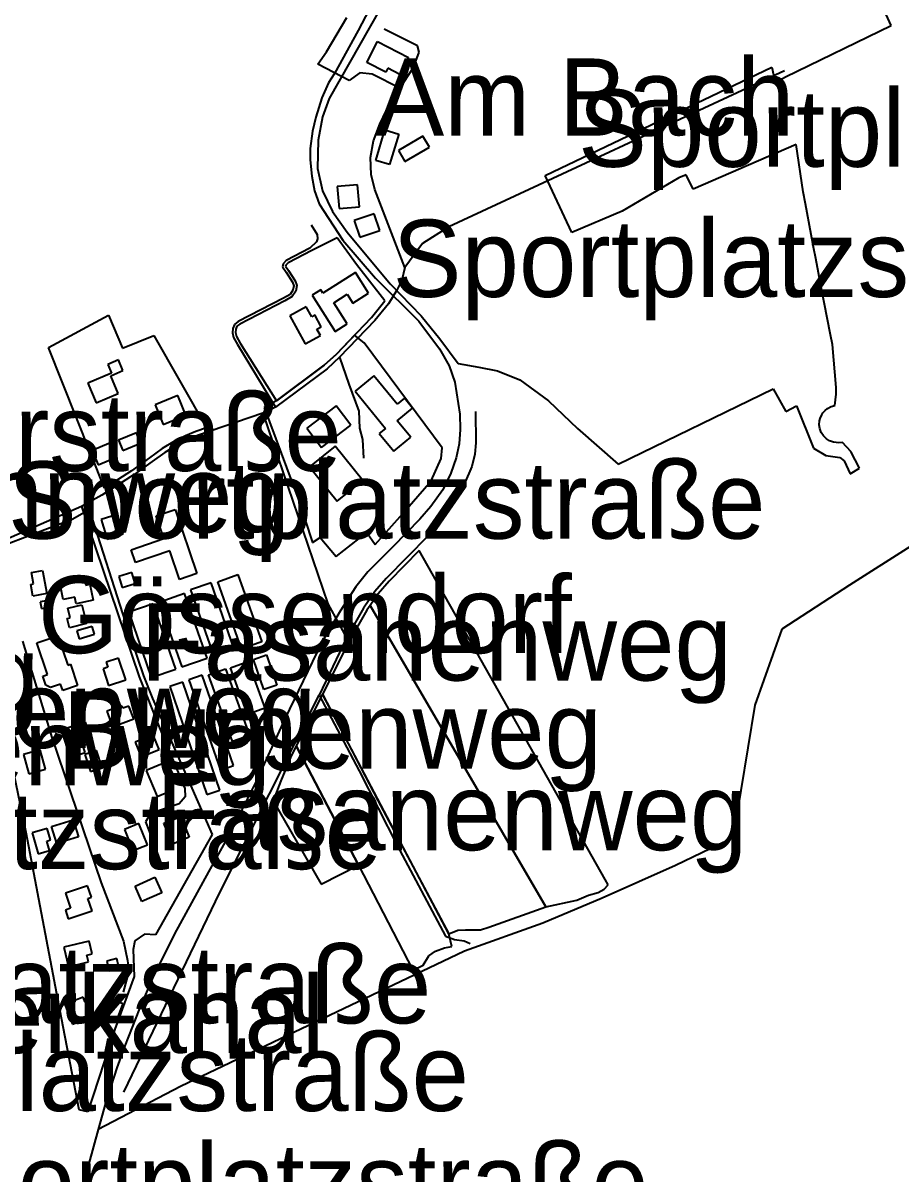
# Model space of a CAD drawing. Extents: x -3657 to 4700, y -7332 to 8131.
# Drawn here: x 2836 to 3330, y 590 to 1237 of the extents above; entities that cross this region are included whole.
import ezdxf

# ---------------------------------------------------------------- set-up
doc = ezdxf.new("R2010")
doc.units = 0
for name, color, linetype in [('OSM_BUILDING_DETACHED', 9, 'CONTINUOUS'), ('OSM_BUILDING_GREENHOUSE', 9, 'CONTINUOUS'), ('OSM_BUILDING_YES', 9, 'CONTINUOUS'), ('OSM_HIGHWAY_RESIDENTIAL', 8, 'CONTINUOUS'), ('OSM_HIGHWAY_SERVICE', 8, 'CONTINUOUS'), ('OSM_HIGHWAY_TRACK', 8, 'CONTINUOUS'), ('OSM_LABELS', 8, 'CONTINUOUS'), ('OSM_LANDUSE_FARMLAND', 3, 'CONTINUOUS'), ('OSM_LANDUSE_RESIDENTIAL', 3, 'CONTINUOUS'), ('OSM_LEISURE_SWIMMING_POOL', 3, 'CONTINUOUS'), ('OSM_WATERWAY_STREAM', 4, 'CONTINUOUS')]:
    doc.layers.add(name, color=color, linetype=linetype)

msp = doc.modelspace()

# ---------------------------------------------------------------- linework, layer by layer
at = {"layer": 'OSM_BUILDING_DETACHED'}
for p, q in [((2889.614023, 880.435202), (2882.666657, 878.155706)), ((2893.626203, 868.259358), (2889.614023, 880.435202)), ((2883.584377, 875.364714), (2880.929815, 874.497393)), ((2880.929815, 874.497393), (2884.024275, 865.101422)), ((2882.666657, 878.155706), (2883.584377, 875.364714)), ((2884.024275, 865.101422), (2893.626203, 868.259358)), ((2891.411541, 853.659464), (2882.954866, 850.534886)), ((2882.954866, 850.534886), (2886.170678, 841.828324)), ((2891.950037, 852.20281), (2891.411541, 853.659464)), ((2895.43889, 853.492672), (2891.950037, 852.20281)), ((2898.123789, 846.242762), (2895.43889, 853.492672)), ((2886.170678, 841.828324), (2898.123789, 846.242762)), ((2908.984738, 837.347168), (2898.897404, 833.166239)), ((2912.397745, 829.096505), (2908.984738, 837.347168)), ((2898.897404, 833.166239), (2902.310412, 824.915575)), ((2902.310412, 824.915575), (2912.397745, 829.096505)), ((2914.15734, 821.012633), (2905.169754, 817.287603)), ((2905.169754, 817.287603), (2911.260076, 802.620993)), ((2920.240078, 806.357142), (2914.15734, 821.012633)), ((2911.260076, 802.620993), (2920.240078, 806.357142)), ((2915.158489, 787.5652), (2924.548052, 791.401424)), ((2924.548052, 791.401424), (2929.326263, 779.703718)), ((2901.081729, 787.398407), (2892.936017, 784.140396)), ((2892.936017, 784.140396), (2897.691475, 772.275897)), ((2905.837186, 775.545028), (2901.081729, 787.398407)), ((2919.944284, 775.867493), (2915.158489, 787.5652)), ((2929.326263, 779.703718), (2919.944284, 775.867493)), ((2897.691475, 772.275897), (2905.837186, 775.545028)), ((2898.88982, 752.27193), (2910.0769, 757.253463)), ((2910.0769, 757.253463), (2913.967729, 748.513541)), ((2902.780648, 743.520889), (2898.88982, 752.27193)), ((2913.967729, 748.513541), (2902.780648, 743.520889))]:
    msp.add_line(p, q, dxfattribs=at)
at = {"layer": 'OSM_BUILDING_GREENHOUSE'}
for p, q in [((2941.719273, 922.844947), (2930.152969, 918.83081)), ((2930.152969, 918.83081), (2943.114814, 881.502674)), ((2954.681117, 885.51681), (2941.719273, 922.844947)), ((2926.633779, 916.673629), (2912.481174, 911.714335)), ((2939.360505, 880.401844), (2926.633779, 916.673629)), ((2909.128842, 910.969329), (2895.347876, 906.232425)), ((2895.347876, 906.232425), (2907.998758, 869.471382)), ((2921.779724, 874.208286), (2909.128842, 910.969329)), ((2912.481174, 911.714335), (2925.200316, 875.44255)), ((2925.200316, 875.44255), (2939.360505, 880.401844)), ((2943.114814, 881.502674), (2954.681117, 885.51681)), ((2907.998758, 869.471382), (2921.779724, 874.208286)), ((2936.584593, 870.805722), (2929.106314, 868.192641)), ((2929.106314, 868.192641), (2946.846369, 817.398798)), ((2954.332232, 820.011879), (2936.584593, 870.805722)), ((2925.678137, 866.980616), (2918.434977, 864.48985)), ((2918.434977, 864.48985), (2939.337752, 803.788539)), ((2946.573328, 806.279306), (2925.678137, 866.980616)), ((2946.846369, 817.398798), (2954.332232, 820.011879)), ((2939.337752, 803.788539), (2946.573328, 806.279306))]:
    msp.add_line(p, q, dxfattribs=at)
at = {"layer": 'OSM_BUILDING_YES'}
for p, q in [((3029.137775, 1215.343202), (3035.190175, 1227.129864)), ((3035.190175, 1227.129864), (3052.695112, 1218.123075)), ((3052.695112, 1218.123075), (3047.79555, 1208.58255)), ((3039.892541, 1209.816814), (3029.137775, 1215.343202)), ((3041.037795, 1212.062951), (3039.892541, 1209.816814)), ((3047.79555, 1208.58255), (3041.037795, 1212.062951)), ((3034.280039, 1160.190518), (3039.391966, 1177.347895)), ((3039.391966, 1177.347895), (3047.135701, 1175.035041)), ((3047.135701, 1175.035041), (3042.023775, 1157.877664)), ((3060.795316, 1173.889733), (3046.94609, 1165.805862)), ((3064.40552, 1167.696176), (3060.795316, 1173.889733)), ((3046.94609, 1165.805862), (3050.563878, 1159.623424)), ((3050.563878, 1159.623424), (3064.40552, 1167.696176)), ((3042.023775, 1157.877664), (3034.280039, 1160.190518)), ((3024.025848, 1146.480184), (3012.580896, 1145.546146)), ((3012.580896, 1145.546146), (3013.589629, 1133.214629)), ((3025.034581, 1134.148666), (3024.025848, 1146.480184)), ((3013.589629, 1133.214629), (3025.034581, 1134.148666)), ((3033.354735, 1130.279083), (3022.084226, 1126.465097)), ((3022.084226, 1126.465097), (3025.284868, 1117.002409)), ((3036.555378, 1120.816395), (3033.354735, 1130.279083)), ((3025.284868, 1117.002409), (3036.555378, 1120.816395)), ((3022.87301, 1097.131875), (3004.56412, 1085.556483)), ((3030.222353, 1085.523125), (3022.87301, 1097.131875)), ((3003.327853, 1087.502395), (2998.534473, 1084.466773)), ((3004.56412, 1085.556483), (3003.327853, 1087.502395)), ((2998.534473, 1084.466773), (3011.435642, 1064.084743)), ((3010.578598, 1080.196888), (3018.178228, 1085.000509)), ((3018.178228, 1085.000509), (3021.39404, 1079.93002)), ((3021.39404, 1079.93002), (3030.222353, 1085.523125)), ((2995.151803, 1077.939631), (2985.951852, 1072.902501)), ((2998.215926, 1072.346526), (2995.151803, 1077.939631)), ((3018.102383, 1068.31015), (3010.578598, 1080.196888)), ((2985.951852, 1072.902501), (2994.620891, 1057.068343)), ((3000.021027, 1073.336161), (2998.215926, 1072.346526)), ((3003.631231, 1066.731182), (3000.021027, 1073.336161)), ((3011.435642, 1064.084743), (3018.102383, 1068.31015)), ((2994.620891, 1057.068343), (3003.183748, 1061.74965)), ((3001.189035, 1065.396843), (3003.631231, 1066.731182)), ((3003.183748, 1061.74965), (3001.189035, 1065.396843)), ((2889.492672, 1048.083793), (2883.576792, 1045.570788)), ((2883.576792, 1045.570788), (2885.654935, 1040.678211)), ((2885.245374, 1039.188199), (2892.041051, 1042.068148)), ((2892.041051, 1042.068148), (2889.492672, 1048.083793)), ((2885.654935, 1040.678211), (2872.33662, 1035.029509)), ((2889.439581, 1029.280731), (2885.245374, 1039.188199)), ((3033.180293, 1039.143721), (3022.607553, 1030.437158)), ((3046.346918, 1023.153891), (3033.180293, 1039.143721)), ((2872.33662, 1035.029509), (2877.008649, 1024.010092)), ((2877.008649, 1024.010092), (2889.439581, 1029.280731)), ((3022.607553, 1030.437158), (3039.786358, 1009.58811)), ((2922.909809, 1027.99087), (2910.236174, 1022.753589)), ((2910.236174, 1022.753589), (2914.764097, 1011.800889)), ((2927.437732, 1017.03817), (2922.909809, 1027.99087)), ((3050.389435, 1026.478619), (3046.346918, 1023.153891)), ((3054.962866, 1020.918873), (3050.389435, 1026.478619)), ((2914.764097, 1011.800889), (2927.437732, 1017.03817)), ((3012.004476, 1022.308809), (2995.493104, 1009.721543)), ((3020.279124, 1011.467304), (3012.004476, 1022.308809)), ((3046.286242, 1013.780158), (3054.962866, 1020.918873)), ((2995.493104, 1009.721543), (3003.775336, 998.868919)), ((3003.775336, 998.868919), (3020.279124, 1011.467304)), ((3039.786358, 1009.58811), (3036.176155, 1006.619205)), ((3053.870703, 1004.573218), (3046.286242, 1013.780158)), ((2899.686188, 1007.041746), (2889.65953, 1002.949772)), ((2889.65953, 1002.949772), (2892.003129, 997.200995)), ((2902.029787, 1001.292968), (2899.686188, 1007.041746)), ((3036.176155, 1006.619205), (3044.329451, 996.711737)), ((3044.329451, 996.711737), (3053.870703, 1004.573218)), ((2885.139191, 1001.448641), (2874.786401, 997.223234)), ((2874.786401, 997.223234), (2878.108395, 989.094885)), ((2888.461185, 993.331411), (2885.139191, 1001.448641)), ((2892.003129, 997.200995), (2902.029787, 1001.292968)), ((3011.344628, 999.591686), (2996.941736, 987.971816)), ((3026.968619, 980.232649), (3011.344628, 999.591686)), ((2878.108395, 989.094885), (2888.461185, 993.331411)), ((2996.941736, 987.971816), (3012.565727, 968.612779)), ((3012.565727, 968.612779), (3026.968619, 980.232649)), ((2888.847993, 961.173838), (2879.784561, 958.349487)), ((2879.784561, 958.349487), (2883.189985, 947.396787)), ((2892.253416, 950.221138), (2888.847993, 961.173838)), ((2910.676073, 960.395474), (2921.446008, 964.031548)), ((2914.999216, 947.596938), (2910.676073, 960.395474)), ((2921.446008, 964.031548), (2933.626653, 927.982153)), ((2883.189985, 947.396787), (2892.253416, 950.221138)), ((2896.62965, 941.392261), (2914.999216, 947.596938)), ((2899.071847, 934.164591), (2896.62965, 941.392261)), ((2918.510821, 940.725091), (2899.071847, 934.164591)), ((2923.926127, 924.701903), (2918.510821, 940.725091)), ((2840.565312, 928.471411), (2846.754232, 929.661196)), ((2841.771241, 922.155539), (2840.565312, 928.471411)), ((2846.754232, 929.661196), (2849.219182, 916.773704)), ((2862.90155, 924.957651), (2870.121958, 926.481021)), ((2870.121958, 926.481021), (2871.168613, 921.521728)), ((2897.12264, 928.504769), (2889.720206, 926.247512)), ((2889.720206, 926.247512), (2891.578399, 920.142911)), ((2898.980833, 922.400168), (2897.12264, 928.504769)), ((2933.626653, 927.982153), (2923.926127, 924.701903)), ((2945.450828, 923.334205), (2956.75926, 927.348342)), ((2956.75926, 927.348342), (2970.130665, 889.597664)), ((2840.201258, 921.855312), (2841.771241, 922.155539)), ((2841.460278, 915.283692), (2840.201258, 921.855312)), ((2856.705045, 921.788595), (2863.273189, 923.178532)), ((2858.472225, 913.415617), (2856.705045, 921.788595)), ((2863.273189, 923.178532), (2862.90155, 924.957651)), ((2871.168613, 921.521728), (2873.451536, 922.010985)), ((2873.451536, 922.010985), (2875.340067, 913.059794)), ((2891.578399, 920.142911), (2898.980833, 922.400168)), ((2958.814649, 885.594647), (2945.450828, 923.334205)), ((2849.219182, 916.773704), (2841.460278, 915.283692)), ((2849.795601, 912.859643), (2845.608979, 912.147995)), ((2850.432696, 909.123493), (2849.795601, 912.859643)), ((2864.934186, 914.783315), (2858.472225, 913.415617)), ((2865.730555, 911.024927), (2864.934186, 914.783315)), ((2875.340067, 913.059794), (2865.730555, 911.024927)), ((2845.608979, 912.147995), (2846.246073, 908.411846)), ((2846.246073, 908.411846), (2850.432696, 909.123493)), ((2861.050942, 908.422965), (2868.999457, 910.424474)), ((2862.400976, 903.05225), (2861.050942, 908.422965)), ((2868.999457, 910.424474), (2871.661603, 899.838717)), ((2860.800655, 902.640829), (2862.400976, 903.05225)), ((2862.112766, 897.436907), (2860.800655, 902.640829)), ((2871.661603, 899.838717), (2862.112766, 897.436907)), ((2843.682525, 889.008331), (2855.552207, 893.000229)), ((2855.552207, 893.000229), (2861.096449, 876.521141)), ((2849.659081, 871.228262), (2843.682525, 889.008331)), ((2970.130665, 889.597664), (2958.814649, 885.594647)), ((2965.451053, 879.734674), (2972.770058, 882.269919)), ((2972.770058, 882.269919), (2978.6556, 865.257095)), ((2861.096449, 876.521141), (2862.583003, 877.021518)), ((2862.583003, 877.021518), (2866.595183, 865.101422)), ((2940.232719, 871.005872), (2949.751218, 874.419557)), ((2949.751218, 874.419557), (2963.228805, 836.913508)), ((2952.557468, 874.975531), (2962.349008, 878.51153)), ((2962.022876, 848.822485), (2952.557468, 874.975531)), ((2962.349008, 878.51153), (2971.822, 852.369603)), ((2971.336595, 862.72185), (2965.451053, 879.734674)), ((2847.027273, 870.349822), (2849.659081, 871.228262)), ((2848.771699, 865.179258), (2847.027273, 870.349822)), ((2953.695137, 833.488704), (2940.232719, 871.005872)), ((2851.244233, 863.933875), (2848.771699, 865.179258)), ((2856.985671, 865.868667), (2851.244233, 863.933875)), ((2858.1916, 862.277071), (2856.985671, 865.868667)), ((2866.595183, 865.101422), (2858.1916, 862.277071)), ((2978.6556, 865.257095), (2971.336595, 862.72185)), ((2971.822, 852.369603), (2962.022876, 848.822485)), ((2871.001755, 844.485882), (2857.266296, 839.837935)), ((2874.831908, 833.144), (2871.001755, 844.485882)), ((2857.266296, 839.837935), (2862.416145, 824.626469)), ((2963.228805, 836.913508), (2953.695137, 833.488704)), ((2845.457289, 828.818517), (2836.166324, 826.183198)), ((2848.521412, 817.965892), (2845.457289, 828.818517)), ((2869.454525, 831.331523), (2874.831908, 833.144)), ((2870.766637, 827.45082), (2869.454525, 831.331523)), ((2877.213429, 828.440455), (2870.705961, 826.316631)), ((2880.36098, 818.799854), (2877.213429, 828.440455)), ((2836.166324, 826.183198), (2839.238031, 815.341692)), ((2862.416145, 824.626469), (2870.766637, 827.45082)), ((2870.705961, 826.316631), (2873.853513, 816.676031)), ((2839.238031, 815.341692), (2848.521412, 817.965892)), ((2873.853513, 816.676031), (2880.36098, 818.799854)), ((2851.926835, 785.719364), (2864.001297, 789.499991)), ((2864.001297, 789.499991), (2866.989575, 779.970586)), ((2849.461885, 784.674131), (2841.00521, 782.227843)), ((2851.327662, 778.191467), (2849.461885, 784.674131)), ((2854.907528, 776.189959), (2851.926835, 785.719364)), ((2841.00521, 782.227843), (2844.403049, 770.474539)), ((2849.241936, 777.591015), (2851.327662, 778.191467)), ((2850.766412, 772.309256), (2849.241936, 777.591015)), ((2866.989575, 779.970586), (2854.907528, 776.189959)), ((2844.403049, 770.474539), (2850.766412, 772.309256)), ((2872.215269, 752.49432), (2859.784337, 748.335629)), ((2874.399594, 745.956058), (2872.215269, 752.49432)), ((2859.784337, 748.335629), (2862.643679, 739.795859)), ((2872.374543, 745.277769), (2874.399594, 745.956058)), ((2874.687803, 738.383683), (2872.374543, 745.277769)), ((2862.643679, 739.795859), (2859.700908, 738.806224)), ((2859.700908, 738.806224), (2861.331567, 733.924767)), ((2861.331567, 733.924767), (2874.687803, 738.383683)), ((2872.996469, 721.337501), (2858.75285, 717.923817)), ((2874.718141, 714.154309), (2872.996469, 721.337501)), ((2858.75285, 717.923817), (2861.384658, 706.915519)), ((2871.851215, 713.4649), (2874.718141, 714.154309)), ((2872.768935, 709.639795), (2871.851215, 713.4649)), ((2861.384658, 706.915519), (2872.768935, 709.639795)), ((2888.711472, 711.485631), (2883.091387, 710.129053)), ((2883.091387, 710.129053), (2884.411083, 704.658262)), ((2884.411083, 704.658262), (2887.61931, 705.425507)), ((2887.255256, 706.926639), (2889.667115, 707.515972)), ((2887.61931, 705.425507), (2887.255256, 706.926639)), ((2889.667115, 707.515972), (2888.711472, 711.485631)), ((2869.727566, 689.81374), (2859.3141, 685.677288)), ((2870.812144, 687.089464), (2869.727566, 689.81374)), ((2872.078749, 687.589841), (2870.812144, 687.089464)), ((2873.716992, 683.464509), (2872.078749, 687.589841)), ((2883.819495, 678.438499), (2887.467621, 688.05686)), ((2887.467621, 688.05686), (2892.063804, 686.311099)), ((2892.063804, 686.311099), (2888.423263, 676.692738)), ((2859.3141, 685.677288), (2863.720672, 674.602274)), ((2871.737448, 682.675025), (2873.716992, 683.464509)), ((2873.413614, 678.460737), (2871.737448, 682.675025)), ((2863.720672, 674.602274), (2873.413614, 678.460737)), ((2888.423263, 676.692738), (2883.819495, 678.438499))]:
    msp.add_line(p, q, dxfattribs=at)
at = {"layer": 'OSM_HIGHWAY_RESIDENTIAL'}
for p, q in [((3057.655349, 1224.661337), (3038.944483, 1234.01283)), ((3058.671667, 1221.003024), (3057.655349, 1224.661337)), ((3055.440687, 1212.485492), (3058.671667, 1221.003024)), ((3047.825887, 1200.832264), (3055.440687, 1212.485492)), ((3264.051297, 1210.650776), (3075.395405, 1122.851262)), ((3042.031359, 1191.981148), (3047.825887, 1200.832264)), ((3036.441611, 1180.605907), (3042.031359, 1191.981148)), ((3032.945174, 1171.232174), (3036.441611, 1180.605907)), ((3031.276593, 1161.791725), (3032.945174, 1171.232174)), ((3031.602725, 1152.317917), (3031.276593, 1161.791725)), ((3033.63536, 1143.878222), (3031.602725, 1152.317917)), ((3050.624554, 1100.000704), (3033.63536, 1143.878222)), ((3075.395405, 1122.851262), (3060.537445, 1113.610963)), ((3060.537445, 1113.610963), (3050.624554, 1100.000704)), ((3050.624554, 1100.000704), (3048.880128, 1092.86199)), ((3046.073877, 1087.291124), (3041.363926, 1079.640913)), ((3048.880128, 1092.86199), (3046.073877, 1087.291124)), ((3041.363926, 1079.640913), (3033.809803, 1070.278301)), ((3033.809803, 1070.278301), (3013.885423, 1049.562686)), ((3013.885423, 1049.562686), (3006.869796, 1043.135619)), ((3006.869796, 1043.135619), (2977.80614, 1021.41925)), ((2970.76776, 1018.050043), (2934.043798, 1005.529495)), ((2977.80614, 1021.41925), (2970.76776, 1018.050043)), ((2970.76776, 1018.050043), (3007.340033, 910.980449)), ((2928.256854, 1003.060967), (2922.318221, 1000.14766)), ((2934.043798, 1005.529495), (2928.256854, 1003.060967)), ((2922.318221, 1000.14766), (2915.590804, 996.089045)), ((2908.59793, 991.029676), (2898.39683, 983.568497)), ((2915.590804, 996.089045), (2908.59793, 991.029676)), ((2898.39683, 983.568497), (2880.141031, 972.015344)), ((2880.141031, 972.015344), (2868.726417, 965.721711)), ((2868.726417, 965.721711), (2823.462351, 945.840058)), ((2868.726417, 965.721711), (2901.233418, 869.849445)), ((3007.340033, 910.980449), (3015.462991, 895.924656)), ((3015.462991, 895.924656), (3017.700407, 891.788204)), ((2835.59749, 889.964607), (2852.108862, 835.890515)), ((2901.233418, 869.849445), (2912.640448, 841.327947)), ((2912.640448, 841.327947), (2926.830975, 807.102148)), ((2852.108862, 835.890515), (2879.769393, 754.02881)), ((2926.982665, 802.46532), (2923.653086, 798.495661)), ((2926.830975, 807.102148), (2926.982665, 802.46532)), ((2923.653086, 798.495661), (2907.68021, 793.091587)), ((2907.68021, 793.091587), (2904.782946, 788.476998)), ((2904.782946, 788.476998), (2906.777659, 783.139641)), ((2906.777659, 783.139641), (2914.756513, 761.723499)), ((2879.769393, 754.02881), (2892.443027, 721.281904)), ((2892.443027, 721.281904), (2894.710781, 710.473757)), ((2894.710781, 710.473757), (2895.317538, 704.369155)), ((2895.317538, 704.369155), (2892.268585, 692.571374))]:
    msp.add_line(p, q, dxfattribs=at)
at = {"layer": 'OSM_HIGHWAY_SERVICE'}
for p, q in [((3013.885423, 1049.562686), (3019.004934, 1034.484654)), ((3019.004934, 1034.484654), (3024.723618, 1019.262068)), ((3024.723618, 1019.262068), (3025.087672, 1009.732663)), ((3025.087672, 1009.732663), (3026.824514, 1003.249999)), ((3026.824514, 1003.249999), (3027.347842, 992.797676))]:
    msp.add_line(p, q, dxfattribs=at)
at = {"layer": 'OSM_HIGHWAY_TRACK'}
for p, q in [((3006.596755, 1221.203174), (3017.988616, 1240.528853)), ((3001.712362, 1214.28685), (3006.596755, 1221.203174)), ((3019.209715, 1205.135508), (3001.712362, 1214.28685)), ((3025.262115, 1209.494349), (3019.209715, 1205.135508)), ((3032.179144, 1208.782701), (3025.262115, 1209.494349)), ((3047.825887, 1200.832264), (3032.179144, 1208.782701)), ((2997.844287, 1123.98545), (3001.302801, 1118.492421)), ((3000.900825, 1114.422686), (2997.23753, 1110.964524)), ((3001.507582, 1116.057252), (3000.900825, 1114.422686)), ((3001.302801, 1118.492421), (3001.507582, 1116.057252)), ((2997.23753, 1110.964524), (2983.911632, 1104.003722)), ((2982.083776, 1102.169005), (2981.772813, 1100.389887)), ((2981.772813, 1100.389887), (2983.813034, 1097.343146)), ((2983.911632, 1104.003722), (2982.083776, 1102.169005)), ((2983.813034, 1097.343146), (2987.468744, 1091.850116)), ((2987.673524, 1087.38008), (2986.05045, 1084.933792)), ((2987.468744, 1091.850116), (2988.083085, 1089.815249)), ((2988.083085, 1089.815249), (2987.673524, 1087.38008)), ((2982.288557, 1082.854447), (2956.857858, 1069.63337)), ((2986.05045, 1084.933792), (2982.288557, 1082.854447)), ((2954.825222, 1067.998805), (2953.907502, 1065.819384)), ((2956.857858, 1069.63337), (2954.825222, 1067.998805)), ((2953.907502, 1065.819384), (2953.702722, 1063.373096)), ((2953.702722, 1063.373096), (2954.309479, 1060.726656)), ((2954.309479, 1060.726656), (2956.554479, 1056.656922)), ((2956.554479, 1056.656922), (2977.80614, 1021.41925)), ((3090.412638, 1019.128634), (3090.511236, 1001.537597)), ((3090.511236, 1001.537597), (3089.904479, 995.032694)), ((3089.904479, 995.032694), (3088.175222, 988.216445)), ((3088.175222, 988.216445), (3084.208549, 978.553606)), ((3084.208549, 978.553606), (3080.848632, 971.937507)), ((3080.848632, 971.937507), (3077.033648, 966.088654)), ((3077.033648, 966.088654), (3070.67787, 957.604481)), ((3070.67787, 957.604481), (3063.760841, 949.264862)), ((3063.760841, 949.264862), (3040.066983, 925.157802)), ((3040.066983, 925.157802), (3033.756712, 917.841176)), ((3033.756712, 917.841176), (3027.347842, 908.578638)), ((3027.347842, 908.578638), (3017.700407, 891.788204)), ((3017.700407, 891.788204), (3002.410133, 859.552795)), ((2946.641588, 748.646975), (3002.410133, 859.552795)), ((3002.410133, 859.552795), (3024.898061, 817.109692)), ((3024.898061, 817.109692), (3046.271073, 775.111368)), ((3046.271073, 775.111368), (3073.431029, 724.184091)), ((2892.61747, 636.373458), (2946.641588, 748.646975)), ((3073.431029, 724.184091), (3078.474696, 722.215941)), ((3078.474696, 722.215941), (3083.927924, 721.526533)), ((3083.927924, 721.526533), (3087.265087, 720.025401))]:
    msp.add_line(p, q, dxfattribs=at)
at = {"layer": 'OSM_LANDUSE_FARMLAND'}
for p, q in [((3058.656498, 940.936362), (3041.682474, 923.66779)), ((3163.17796, 755.952482), (3058.656498, 940.936362)), ((3041.682474, 923.66779), (3035.501138, 916.484597)), ((3035.501138, 916.484597), (3031.026306, 910.035292)), ((3029.213619, 907.411091), (3019.642029, 890.742972)), ((3031.026306, 910.035292), (3029.213619, 907.411091)), ((3031.026306, 910.035292), (3129.874591, 740.563104)), ((3129.874591, 740.563104), (3031.026306, 910.035292)), ((3019.642029, 890.742972), (3004.215235, 860.208845)), ((3004.215235, 860.208845), (2989.554471, 831.186969)), ((3075.349898, 725.51843), (3004.215235, 860.208845)), ((3004.215235, 860.208845), (3035.478384, 800.363736)), ((2989.554471, 831.186969), (2986.202139, 824.548632)), ((2989.554471, 831.186969), (3024.511253, 763.969636)), ((3024.511253, 763.969636), (2989.554471, 831.186969)), ((2986.202139, 824.548632), (2980.908185, 811.527706)), ((2980.908185, 811.527706), (2976.630549, 800.107987)), ((2976.630549, 800.107987), (3003.517464, 753.328282)), ((3035.478384, 800.363736), (3075.349898, 725.51843)), ((3003.517464, 753.328282), (3024.511253, 763.969636)), ((3024.511253, 763.969636), (3055.023541, 704.980728)), ((3162.677386, 750.481691), (3164.861711, 752.972458)), ((3164.861711, 752.972458), (3163.17796, 755.952482)), ((3129.874591, 740.563104), (3147.371943, 744.432687)), ((3147.371943, 744.432687), (3153.879411, 747.079127)), ((3153.879411, 747.079127), (3159.370561, 748.702573)), ((3159.370561, 748.702573), (3162.677386, 750.481691)), ((3097.731643, 729.176744), (3129.874591, 740.563104)), ((3075.349898, 725.51843), (3080.439071, 727.553298)), ((3076.950219, 718.335238), (3075.349898, 725.51843)), ((3080.439071, 727.553298), (3084.709123, 727.753448)), ((3084.709123, 727.753448), (3089.183955, 727.753448)), ((3089.183955, 727.753448), (3093.052031, 727.753448)), ((3093.052031, 727.753448), (3097.731643, 729.176744)), ((3072.884948, 717.523515), (3076.950219, 718.335238)), ((3060.924252, 707.827318), (3064.140064, 713.053479)), ((3064.140064, 713.053479), (3067.795774, 715.688799)), ((3067.795774, 715.688799), (3072.884948, 717.523515)), ((3055.023541, 704.980728), (3060.924252, 707.827318))]:
    msp.add_line(p, q, dxfattribs=at)
at = {"layer": 'OSM_LANDUSE_RESIDENTIAL'}
for p, q in [((3323.968541, 1236.158892), (3310.081393, 1267.171157)), ((3036.722236, 1245.41031), (3008.037803, 1194.972291)), ((3264.650469, 1207.214853), (3323.968541, 1236.158892)), ((3129.434692, 1151.839779), (3256.982579, 1212.663404)), ((3256.982579, 1212.663404), (3258.871109, 1204.123634)), ((3258.871109, 1204.123634), (3264.650469, 1207.214853)), ((3008.037803, 1194.972291), (3004.374508, 1184.809075)), ((3004.374508, 1184.809075), (3001.932312, 1171.587998)), ((3001.932312, 1171.587998), (3001.522751, 1155.720482)), ((3270.718038, 1169.175068), (3212.689324, 1144.122851)), ((3274.646789, 1142.577242), (3270.718038, 1169.175068)), ((3001.522751, 1155.720482), (3004.374508, 1143.110977)), ((3144.535354, 1119.715565), (3129.434692, 1151.839779)), ((3208.821249, 1152.062169), (3204.702886, 1150.416484)), ((3212.689324, 1144.122851), (3208.821249, 1152.062169)), ((3204.702886, 1150.416484), (3172.76472, 1131.713497)), ((3004.374508, 1143.110977), (3009.865658, 1131.513347)), ((3275.913394, 1135.749873), (3274.646789, 1142.577242)), ((3279.129206, 1118.492421), (3275.913394, 1135.749873)), ((3009.865658, 1131.513347), (3018.208566, 1119.926835)), ((3172.76472, 1131.713497), (3144.535354, 1119.715565)), ((3018.208566, 1119.926835), (3042.365075, 1090.827123)), ((3012.505051, 1116.657704), (2998.215926, 1109.585707)), ((3023.494935, 1101.802062), (3012.505051, 1116.657704)), ((3280.433733, 1111.476021), (3279.129206, 1118.492421)), ((2998.215926, 1109.585707), (2984.91278, 1102.636024)), ((3281.624494, 1105.037835), (3280.433733, 1111.476021)), ((2983.646175, 1101.357283), (2983.539993, 1100.767949)), ((2983.539993, 1100.767949), (2985.208574, 1098.277183)), ((2984.91278, 1102.636024), (2983.646175, 1101.357283)), ((3039.369213, 1081.25324), (3023.494935, 1101.802062)), ((3284.62794, 1088.903451), (3281.624494, 1105.037835)), ((2985.208574, 1098.277183), (2989.000805, 1092.572883)), ((2989.000805, 1092.572883), (2989.797174, 1089.926444)), ((2989.797174, 1089.926444), (2989.266261, 1086.746269)), ((3042.365075, 1090.827123), (3059.710738, 1072.935859)), ((3289.967401, 1062.116593), (3284.62794, 1088.903451)), ((2983.077341, 1081.375554), (2957.775578, 1068.221194)), ((2987.218457, 1083.66617), (2983.077341, 1081.375554)), ((2989.266261, 1086.746269), (2987.218457, 1083.66617)), ((3031.88335, 1071.979583), (3039.369213, 1081.25324)), ((2850.152071, 1055.022357), (2883.978769, 1073.280564)), ((2883.978769, 1073.280564), (2891.859024, 1054.622055)), ((2957.775578, 1068.221194), (2956.205594, 1066.964692)), ((3012.09549, 1051.397402), (3031.88335, 1071.979583)), ((3059.710738, 1072.935859), (3070.283478, 1059.926053)), ((2891.859024, 1054.622055), (2909.401883, 1061.883084)), ((2909.401883, 1061.883084), (2939.064711, 1009.943933)), ((2955.55333, 1065.419082), (2955.394057, 1063.49541)), ((2955.394057, 1063.49541), (2955.887047, 1061.327109)), ((2956.205594, 1066.964692), (2955.55333, 1065.419082)), ((2955.887047, 1061.327109), (2958.003112, 1057.490884)), ((3022.334513, 1062.049876), (3012.09549, 1051.397402)), ((3027.71948, 1057.668796), (3022.334513, 1062.049876)), ((3291.03681, 1056.745878), (3289.967401, 1062.116593)), ((2881.733768, 976.062839), (2850.152071, 1055.022357)), ((2958.003112, 1057.490884), (2978.329468, 1025.010846)), ((3071.656265, 998.691007), (3027.71948, 1057.668796)), ((3070.283478, 1059.926053), (3080.659021, 1046.093404)), ((3293.168044, 1032.59434), (3291.03681, 1056.745878)), ((3005.231552, 1045.114889), (3012.09549, 1051.397402)), ((3012.09549, 1051.397402), (3005.231552, 1045.114889)), ((2978.329468, 1025.010846), (3005.231552, 1045.114889)), ((3005.231552, 1045.114889), (2978.329468, 1025.010846)), ((3080.659021, 1046.093404), (3092.202571, 1044.047417)), ((3092.202571, 1044.047417), (3102.631205, 1042.02367)), ((3102.631205, 1042.02367), (3115.335178, 1036.819747)), ((3115.335178, 1036.819747), (3131.406652, 1025.033085)), ((3170.565226, 989.539664), (3257.642427, 1031.849334)), ((3257.642427, 1031.849334), (3264.824912, 1019.028559)), ((3293.190797, 1028.780354), (3293.168044, 1032.59434)), ((2978.329468, 1025.010846), (2971.420024, 1021.274696)), ((3131.406652, 1025.033085), (3147.675321, 1009.465795)), ((3290.346624, 1021.85291), (3292.311, 1022.408885)), ((3292.311, 1022.408885), (3293.190797, 1028.780354)), ((2971.420024, 1021.274696), (2990.540451, 970.024955)), ((3264.824912, 1019.028559), (3270.801467, 1022.175375)), ((3270.801467, 1022.175375), (3280.350304, 998.524214)), ((3284.081859, 1015.114497), (3285.007163, 1017.24944)), ((3285.007163, 1017.24944), (3285.644258, 1018.239075)), ((3285.644258, 1018.239075), (3286.948785, 1019.717967)), ((3286.948785, 1019.717967), (3288.313988, 1020.796558)), ((3288.313988, 1020.796558), (3290.346624, 1021.85291)), ((2939.064711, 1009.943933), (2933.126078, 1007.920186)), ((3147.675321, 1009.465795), (3170.565226, 989.539664)), ((3283.626791, 1011.522901), (3283.763312, 1013.769039)), ((3283.915001, 1009.532512), (3283.626791, 1011.522901)), ((3283.763312, 1013.769039), (3284.081859, 1015.114497)), ((3284.241133, 1008.442802), (3283.915001, 1009.532512)), ((2927.187445, 1005.396061), (2921.089538, 1002.404917)), ((2933.126078, 1007.920186), (2927.187445, 1005.396061)), ((3284.749292, 1007.241897), (3284.241133, 1008.442802)), ((3285.917299, 1005.429419), (3284.749292, 1007.241897)), ((3287.692063, 1003.672539), (3285.917299, 1005.429419)), ((3289.383398, 1002.605068), (3287.692063, 1003.672539)), ((2914.172509, 998.223988), (2907.088622, 993.097902)), ((2921.089538, 1002.404917), (2914.172509, 998.223988)), ((3071.102599, 992.597525), (3071.656265, 998.691007)), ((3280.350304, 998.524214), (3287.297671, 994.421122)), ((3291.643567, 1001.759987), (3289.383398, 1002.605068)), ((3294.639429, 1001.45976), (3291.643567, 1001.759987)), ((3296.626558, 1001.726628), (3294.639429, 1001.45976)), ((3301.419938, 996.64502), (3296.626558, 1001.726628)), ((3306.160226, 987.160093), (3301.419938, 996.64502)), ((2907.088622, 993.097902), (2896.955782, 985.69232)), ((3065.406669, 980.188171), (3071.102599, 992.597525)), ((3287.297671, 994.421122), (3295.231017, 993.197977)), ((3295.231017, 993.197977), (3297.718721, 991.374381)), ((3297.718721, 991.374381), (3300.942117, 984.013276)), ((2896.955782, 985.69232), (2881.733768, 976.062839)), ((3300.942117, 984.013276), (3306.160226, 987.160093)), ((3047.909317, 960.05077), (3065.406669, 980.188171)), ((2990.540451, 970.024955), (2998.678578, 945.406398)), ((2844.205853, 951.166295), (2863.531061, 958.494041)), ((2863.531061, 958.494041), (2873.095067, 963.98707)), ((2873.095067, 963.98707), (2893.436592, 900.316855)), ((3033.870479, 944.394524), (3047.909317, 960.05077)), ((2805.198968, 936.243936), (2844.205853, 951.166295)), ((2998.678578, 945.406398), (3002.895538, 948.241869)), ((3002.895538, 948.241869), (3011.898294, 937.4782)), ((3011.898294, 937.4782), (3029.190866, 951.099578)), ((3029.190866, 951.099578), (3033.870479, 944.394524)), ((2837.743892, 782.472472), (2811.911217, 905.943318)), ((2893.436592, 900.316855), (2903.660446, 870.549973)), ((2903.660446, 870.549973), (2908.742035, 857.740318)), ((2908.742035, 857.740318), (2942.25777, 781.327164)), ((2855.650805, 687.689916), (2837.743892, 782.472472)), ((2942.25777, 781.327164), (2910.372694, 724.917978)), ((2904.267203, 725.31828), (2898.722961, 721.526533)), ((2910.372694, 724.917978), (2904.267203, 725.31828)), ((2898.722961, 721.526533), (2897.759735, 716.578358)), ((2897.759735, 716.578358), (2898.366492, 701.522565)), ((2898.366492, 701.522565), (2887.588972, 671.8224)), ((2867.444643, 626.46599), (2855.650805, 687.689916)), ((2887.588972, 671.8224), (2872.329036, 625.442996)), ((2872.329036, 625.442996), (2867.444643, 626.46599))]:
    msp.add_line(p, q, dxfattribs=at)
at = {"layer": 'OSM_LEISURE_SWIMMING_POOL'}
for p, q in [((2874.695388, 898.215271), (2866.208376, 895.691146)), ((2866.208376, 895.691146), (2867.512903, 891.310066)), ((2867.512903, 891.310066), (2875.999915, 893.84531)), ((2875.999915, 893.84531), (2874.695388, 898.215271))]:
    msp.add_line(p, q, dxfattribs=at)
at = {"layer": 'OSM_WATERWAY_STREAM'}
for p, q in [((3039.953217, 1263.257096), (3024.314057, 1233.256704)), ((3024.314057, 1233.256704), (3011.048834, 1209.183003)), ((3007.742009, 1203.801168), (3003.904272, 1195.383712)), ((3011.048834, 1209.183003), (3007.742009, 1203.801168)), ((3003.904272, 1195.383712), (3000.612615, 1184.597805)), ((3000.612615, 1184.597805), (2998.693747, 1176.602889)), ((2998.693747, 1176.602889), (2997.267868, 1166.895572)), ((2997.267868, 1166.895572), (2997.298206, 1160.479625)), ((2997.298206, 1160.479625), (2998.231095, 1151.450597)), ((2998.231095, 1151.450597), (2999.808663, 1143.222172)), ((2999.808663, 1143.222172), (3002.470809, 1135.82771)), ((3002.470809, 1135.82771), (3015.7512, 1115.44568)), ((3015.7512, 1115.44568), (3034.181441, 1094.096254)), ((3034.181441, 1094.096254), (3058.42138, 1069.911357)), ((3058.42138, 1069.911357), (3070.093866, 1054.332948)), ((3070.093866, 1054.332948), (3075.463665, 1044.759065)), ((3075.463665, 1044.759065), (3078.778074, 1035.485408)), ((3078.778074, 1035.485408), (3081.447805, 1017.594144)), ((3081.447805, 1017.594144), (3081.773937, 1008.987657)), ((3081.773937, 1008.987657), (3081.076166, 1000.981622)), ((3081.076166, 1000.981622), (3079.430338, 992.953349)), ((3079.430338, 992.953349), (3076.464814, 984.391339)), ((3076.464814, 984.391339), (3072.00515, 975.017607)), ((3072.00515, 975.017607), (3065.179135, 965.755069)), ((3065.179135, 965.755069), (3059.035721, 958.50516)), ((3059.035721, 958.50516), (3043.85163, 943.015707)), ((3043.85163, 943.015707), (3029.850714, 928.982907)), ((3335.193544, 943.38265), (3300.615985, 921.421652)), ((3029.850714, 928.982907), (3023.032283, 920.432017)), ((3023.032283, 920.432017), (3014.241893, 906.843997)), ((3300.615985, 921.421652), (3262.511651, 896.791976)), ((3014.241893, 906.843997), (3003.71466, 889.063929)), ((3262.511651, 896.791976), (3247.456495, 854.070885)), ((3003.71466, 889.063929), (2983.122848, 846.309479)), ((3247.456495, 854.070885), (3243.391224, 830.07502)), ((2983.122848, 846.309479), (2967.438181, 811.939127)), ((3243.391224, 830.07502), (3235.655073, 782.07217)), ((2967.438181, 811.939127), (2953.232485, 783.895767)), ((2953.232485, 783.895767), (2940.111367, 760.255726)), ((3232.401339, 778.002436), (3202.700589, 763.758366)), ((3235.655073, 782.07217), (3232.401339, 778.002436)), ((3202.700589, 763.758366), (3161.63073, 745.455681)), ((2940.111367, 760.255726), (2921.028862, 725.496191)), ((3161.63073, 745.455681), (3128.251516, 731.422881)), ((3128.251516, 731.422881), (3084.208549, 715.65544)), ((2921.028862, 725.496191), (2908.66619, 700.432855)), ((3084.208549, 715.65544), (2924.426701, 639.687067)), ((2908.66619, 700.432855), (2901.347185, 683.531226)), ((2901.347185, 683.531226), (2893.087707, 662.526505)), ((2893.087707, 662.526505), (2888.590121, 650.12827)), ((2888.590121, 650.12827), (2882.279849, 630.257737)), ((2924.426701, 639.687067), (2878.146318, 615.413214)), ((2882.279849, 630.257737), (2878.146318, 615.413214)), ((2878.146318, 615.413214), (2856.955333, 538.166099))]:
    msp.add_line(p, q, dxfattribs=at)

# ---------------------------------------------------------------- texts
at = {"layer": 'OSM_LABELS'}
for s, p in [('Am Bach', (3034.029279, 1174.138593)), ('Sportplatzstraße', (3148.000164, 1156.641156)), ('Sportplatzstraße', (3043.718902, 1083.466019)), ('Sattlerstraße', (2682.816652, 985.669505)), ('Rebhuhnweg', (2643.770432, 950.997266)), ('Sportplatzstraße', (2827.435604, 947.585258)), ('Sportzentrum Gössendorf', (2479.670094, 883.213963)), ('Fasanenweg', (2902.043885, 867.822999)), ('Kanalweg', (2590.092267, 849.762082)), ('Hasenweg', (2726.4613, 829.872322)), ('Blumenweg', (2858.057741, 818.284729)), ('Hasenweg', (2700.93917, 808.925745)), ('Fasanenweg', (2910.767086, 772.43157)), ('Sportplatzstraße', (2611.800222, 761.806005)), ('Sportplatzstraße', (2639.542955, 675.102651)), ('Zentraler Speicherkanal', (2389.114103, 658.364141)), ('Sportplatzstraße', (2660.733586, 625.84738)), ('Sportplatzstraße', (2761.799952, 564.204604))]:
    msp.add_text(s, height=43.418293, dxfattribs=at).set_placement(p)

doc.saveas('drawing.dxf')
